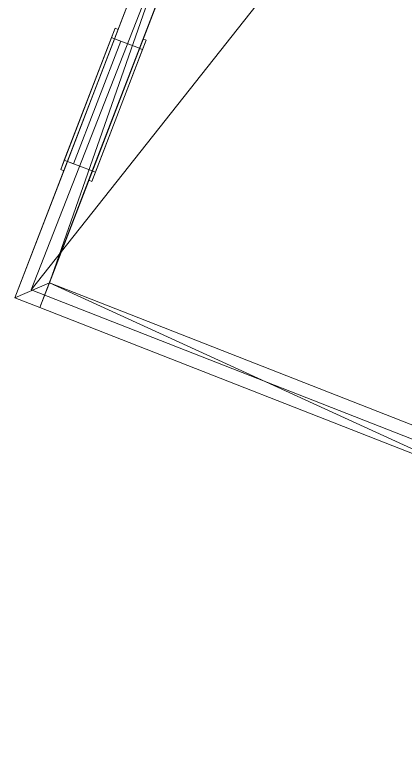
# Model space of a CAD drawing. Header units: metres. Extents: x 27.2 to 60.1, y 41.5 to 64.7.
# Drawn here: x 27.23 to 30.2, y 54.62 to 60.29 of the extents above; entities that cross this region are included whole.
import ezdxf

# ---------------------------------------------------------------- set-up
doc = ezdxf.new("R2010")
doc.units = ezdxf.units.M
for name, color, linetype, lineweight in [('A-CLNG', 13, 'Continuous', 13), ('A-DOOR', 31, 'Continuous', 13), ('A-DOOR-FRAM', 31, 'Continuous', 9), ('A-FLOR', 192, 'Continuous', 13), ('A-WALL', 113, 'Continuous', 13)]:
    doc.layers.add(name, color=color, linetype=linetype, lineweight=lineweight)

# ---------------------------------------------------------------- blocks, each defined once
blk = doc.blocks.new('Single-Flush - 2200_1000-384372-3D View 1')
at = {"layer": 'A-DOOR-FRAM'}
for p, q in [((-0.5762, 0.1016, 2.2762), (-0.5762, 0.1016)), ((-0.5762, 0.1016, 2.2762), (0.5762, 0.1016, 2.2762)), ((0.5762, 0.1016), (0.5762, 0.1016, 2.2762)), ((-0.5762, -0.1016, 2.2762), (0.5762, -0.1016, 2.2762)), ((-0.5762, -0.1016), (-0.5762, -0.1016, 2.2762)), ((0.5762, -0.1016, 2.2762), (0.5762, -0.1016))]:
    blk.add_line(p, q, dxfattribs=at)
at = {"layer": 'A-DOOR', "lineweight": 9, "transparency": 33554682}
mesh = blk.add_polyface(dxfattribs=at)
corners = [(0.5, 0.1016, 2.2), (0.5, 0.1016), (-0.5, 0.1016), (-0.5, 0.1016, 2.2)]
mesh.append_faces([[corners[k] for k in face] for face in [(2, 3, 0, 1)]])
mesh = blk.add_polyface(dxfattribs=at)
corners = [(-0.5, 0.0508, 2.2), (0.5, 0.0508, 2.2), (0.5, 0.1016, 2.2), (-0.5, 0.1016, 2.2)]
mesh.append_faces([[corners[k] for k in face] for face in [(0, 1, 2, 3)]])
mesh = blk.add_polyface(dxfattribs=at)
corners = [(-0.5, 0.0508), (-0.5, 0.0508, 2.2), (-0.5, 0.1016, 2.2), (-0.5, 0.1016)]
mesh.append_faces([[corners[k] for k in face] for face in [(0, 1, 2, 3)]])
mesh = blk.add_polyface(dxfattribs=at)
corners = [(0.5, 0.0508), (-0.5, 0.0508), (-0.5, 0.1016), (0.5, 0.1016)]
mesh.append_faces([[corners[k] for k in face] for face in [(0, 1, 2, 3)]])
mesh = blk.add_polyface(dxfattribs=at)
corners = [(0.5, 0.0508, 2.2), (0.5, 0.0508), (0.5, 0.1016), (0.5, 0.1016, 2.2)]
mesh.append_faces([[corners[k] for k in face] for face in [(0, 1, 2, 3)]])
mesh = blk.add_polyface(dxfattribs=at)
corners = [(0.5, 0.0508, 2.2), (-0.5, 0.0508, 2.2), (-0.5, 0.0508), (0.5, 0.0508)]
mesh.append_faces([[corners[k] for k in face] for face in [(3, 0, 1, 2)]])
at = {"layer": 'A-DOOR-FRAM', "transparency": 33554682}
mesh = blk.add_polyface(dxfattribs=at)
corners = [(-0.5762, 0.127, 2.2762), (0.5762, 0.127, 2.2762), (0.5762, 0.127), (0.5, 0.127), (0.5, 0.127, 2.2), (-0.5, 0.127, 2.2), (-0.5, 0.127), (-0.5762, 0.127)]
mesh.append_faces([[corners[k] for k in face] for face in [(4, 1, 2, 3)]], dxfattribs={"vtx0": -1})
mesh.append_faces([[corners[k] for k in face] for face in [(7, 0, 5, 6)]], dxfattribs={"vtx1": -1})
mesh.append_faces([[corners[k] for k in face] for face in [(4, 5, 0, 1)]], dxfattribs={"vtx1": -1, "vtx3": -1})
mesh = blk.add_polyface(dxfattribs=at)
corners = [(0.5762, 0.127, 2.2762), (-0.5762, 0.127, 2.2762), (-0.5762, 0.1016, 2.2762), (0.5762, 0.1016, 2.2762)]
mesh.append_faces([[corners[k] for k in face] for face in [(0, 1, 2, 3)]])
mesh = blk.add_polyface(dxfattribs=at)
corners = [(-0.5762, 0.127), (-0.5, 0.127), (-0.5, 0.1016), (-0.5762, 0.1016)]
mesh.append_faces([[corners[k] for k in face] for face in [(3, 0, 1, 2)]])
mesh = blk.add_polyface(dxfattribs=at)
corners = [(-0.5762, 0.127, 2.2762), (-0.5762, 0.127), (-0.5762, 0.1016), (-0.5762, 0.1016, 2.2762)]
mesh.append_faces([[corners[k] for k in face] for face in [(0, 1, 2, 3)]])
mesh = blk.add_polyface(dxfattribs=at)
corners = [(-0.5, 0.127, 2.2), (0.5, 0.127, 2.2), (0.5, 0.1016, 2.2), (-0.5, 0.1016, 2.2)]
mesh.append_faces([[corners[k] for k in face] for face in [(0, 1, 2, 3)]])
mesh = blk.add_polyface(dxfattribs=at)
corners = [(-0.5, 0.127), (-0.5, 0.127, 2.2), (-0.5, 0.1016, 2.2), (-0.5, 0.1016)]
mesh.append_faces([[corners[k] for k in face] for face in [(0, 1, 2, 3)]])
mesh = blk.add_polyface(dxfattribs=at)
corners = [(0.5, 0.127), (0.5762, 0.127), (0.5762, 0.1016), (0.5, 0.1016)]
mesh.append_faces([[corners[k] for k in face] for face in [(3, 0, 1, 2)]])
mesh = blk.add_polyface(dxfattribs=at)
corners = [(0.5, 0.127, 2.2), (0.5, 0.127), (0.5, 0.1016), (0.5, 0.1016, 2.2)]
mesh.append_faces([[corners[k] for k in face] for face in [(0, 1, 2, 3)]])
mesh = blk.add_polyface(dxfattribs=at)
corners = [(0.5762, 0.127), (0.5762, 0.127, 2.2762), (0.5762, 0.1016, 2.2762), (0.5762, 0.1016)]
mesh.append_faces([[corners[k] for k in face] for face in [(0, 1, 2, 3)]])
mesh = blk.add_polyface(dxfattribs=at)
corners = [(-0.5762, 0.1016, 2.2762), (-0.5762, 0.1016), (-0.5, 0.1016), (-0.5, 0.1016, 2.2), (0.5, 0.1016, 2.2), (0.5, 0.1016), (0.5762, 0.1016), (0.5762, 0.1016, 2.2762)]
mesh.append_faces([[corners[k] for k in face] for face in [(3, 0, 1, 2)]], dxfattribs={"vtx0": -1})
mesh.append_faces([[corners[k] for k in face] for face in [(6, 7, 4, 5)]], dxfattribs={"vtx1": -1})
mesh.append_faces([[corners[k] for k in face] for face in [(3, 4, 7, 0)]], dxfattribs={"vtx1": -1, "vtx3": -1})
mesh = blk.add_polyface(dxfattribs=at)
corners = [(0.5762, -0.1016, 2.2762), (0.5762, -0.1016), (0.5, -0.1016), (0.5, -0.1016, 2.2), (-0.5, -0.1016, 2.2), (-0.5, -0.1016), (-0.5762, -0.1016), (-0.5762, -0.1016, 2.2762)]
mesh.append_faces([[corners[k] for k in face] for face in [(3, 0, 1, 2)]], dxfattribs={"vtx0": -1})
mesh.append_faces([[corners[k] for k in face] for face in [(6, 7, 4, 5)]], dxfattribs={"vtx1": -1})
mesh.append_faces([[corners[k] for k in face] for face in [(3, 4, 7, 0)]], dxfattribs={"vtx1": -1, "vtx3": -1})
mesh = blk.add_polyface(dxfattribs=at)
corners = [(-0.5762, -0.127, 2.2762), (0.5762, -0.127, 2.2762), (0.5762, -0.1016, 2.2762), (-0.5762, -0.1016, 2.2762)]
mesh.append_faces([[corners[k] for k in face] for face in [(0, 1, 2, 3)]])
mesh = blk.add_polyface(dxfattribs=at)
corners = [(-0.5762, -0.127), (-0.5762, -0.127, 2.2762), (-0.5762, -0.1016, 2.2762), (-0.5762, -0.1016)]
mesh.append_faces([[corners[k] for k in face] for face in [(0, 1, 2, 3)]])
mesh = blk.add_polyface(dxfattribs=at)
corners = [(-0.5, -0.127), (-0.5762, -0.127), (-0.5762, -0.1016), (-0.5, -0.1016)]
mesh.append_faces([[corners[k] for k in face] for face in [(3, 0, 1, 2)]])
mesh = blk.add_polyface(dxfattribs=at)
corners = [(-0.5, -0.127, 2.2), (-0.5, -0.127), (-0.5, -0.1016), (-0.5, -0.1016, 2.2)]
mesh.append_faces([[corners[k] for k in face] for face in [(0, 1, 2, 3)]])
mesh = blk.add_polyface(dxfattribs=at)
corners = [(0.5, -0.127, 2.2), (-0.5, -0.127, 2.2), (-0.5, -0.1016, 2.2), (0.5, -0.1016, 2.2)]
mesh.append_faces([[corners[k] for k in face] for face in [(0, 1, 2, 3)]])
mesh = blk.add_polyface(dxfattribs=at)
corners = [(0.5, -0.127), (0.5, -0.127, 2.2), (0.5, -0.1016, 2.2), (0.5, -0.1016)]
mesh.append_faces([[corners[k] for k in face] for face in [(0, 1, 2, 3)]])
mesh = blk.add_polyface(dxfattribs=at)
corners = [(0.5762, -0.127), (0.5, -0.127), (0.5, -0.1016), (0.5762, -0.1016)]
mesh.append_faces([[corners[k] for k in face] for face in [(3, 0, 1, 2)]])
mesh = blk.add_polyface(dxfattribs=at)
corners = [(0.5762, -0.127, 2.2762), (0.5762, -0.127), (0.5762, -0.1016), (0.5762, -0.1016, 2.2762)]
mesh.append_faces([[corners[k] for k in face] for face in [(0, 1, 2, 3)]])
mesh = blk.add_polyface(dxfattribs=at)
corners = [(0.5762, -0.127, 2.2762), (-0.5762, -0.127, 2.2762), (-0.5762, -0.127), (-0.5, -0.127), (-0.5, -0.127, 2.2), (0.5, -0.127, 2.2), (0.5, -0.127), (0.5762, -0.127)]
mesh.append_faces([[corners[k] for k in face] for face in [(4, 1, 2, 3)]], dxfattribs={"vtx0": -1})
mesh.append_faces([[corners[k] for k in face] for face in [(7, 0, 5, 6)]], dxfattribs={"vtx1": -1})
mesh.append_faces([[corners[k] for k in face] for face in [(4, 5, 0, 1)]], dxfattribs={"vtx1": -1, "vtx3": -1})

msp = doc.modelspace()

# ---------------------------------------------------------------- block references
at = {"layer": 'A-DOOR', "lineweight": 18, "transparency": 33554682, "rotation": 68.96026563602997}
msp.add_blockref('Single-Flush - 2200_1000-384372-3D View 1', (27.9028, 59.6081, -0.9), dxfattribs=at)

# ---------------------------------------------------------------- meshes
at = {"layer": 'A-CLNG', "lineweight": 18, "transparency": 33554682}
mesh = msp.add_polyface(dxfattribs=at)
corners = [(27.4911, 58.2548, 3.4572), (31.0464, 56.8619, 3.4572), (30.5233, 55.5018, 3.4572), (32.0875, 54.9002, 3.4572), (34.8994, 62.2027, 3.4572), (31.4821, 63.5267, 3.4572), (31.5617, 63.735, 3.4572), (29.8506, 64.3889, 3.4572)]
mesh.append_faces([[corners[k] for k in face] for face in [(5, 7, 0, 1)]], dxfattribs={"vtx0": -1, "vtx3": -1})
mesh.append_faces([[corners[k] for k in face] for face in [(6, 7, 5), (2, 3, 1)]], dxfattribs={"vtx1": -1})
mesh.append_faces([[corners[k] for k in face] for face in [(4, 5, 1, 3)]], dxfattribs={"vtx1": -1, "vtx2": -1})
mesh = msp.add_polyface(dxfattribs=at)
corners = [(27.4911, 58.2548, 3.4), (29.8506, 64.3889, 3.4), (31.5617, 63.735, 3.4), (31.4821, 63.5267, 3.4), (34.8994, 62.2027, 3.4), (32.0875, 54.9002, 3.4), (30.5233, 55.5018, 3.4), (31.0464, 56.8619, 3.4)]
mesh.append_faces([[corners[k] for k in face] for face in [(7, 3, 4, 5)]], dxfattribs={"vtx0": -1, "vtx3": -1})
mesh.append_faces([[corners[k] for k in face] for face in [(0, 1, 3, 7)]], dxfattribs={"vtx1": -1, "vtx2": -1})
mesh.append_faces([[corners[k] for k in face] for face in [(5, 6, 7), (1, 2, 3)]], dxfattribs={"vtx2": -1})
mesh = msp.add_polyface(dxfattribs=at)
corners = [(27.4911, 58.2548, 3.4572), (29.8506, 64.3889, 3.4572), (29.8506, 64.3889, 3.4), (27.4911, 58.2548, 3.4)]
mesh.append_faces([[corners[k] for k in face] for face in [(0, 1, 2, 3)]])
mesh = msp.add_polyface(dxfattribs=at)
corners = [(31.0464, 56.8619, 3.4572), (27.4911, 58.2548, 3.4572), (27.4911, 58.2548, 3.4), (31.0464, 56.8619, 3.4)]
mesh.append_faces([[corners[k] for k in face] for face in [(0, 1, 2, 3)]])
at = {"layer": 'A-FLOR', "lineweight": 18, "transparency": 33554682}
mesh = msp.add_polyface(dxfattribs=at)
corners = [(59.9689, 52.7515, -0.95), (55.7742, 41.5806, -0.95), (30.6362, 51.0199, -0.95), (32.0423, 54.7646, -0.95), (30.3759, 55.3904, -0.95), (30.9279, 56.7992, -0.95), (27.3525, 58.1999, -0.95), (29.8423, 64.5553, -0.95), (31.7114, 63.841, -0.95), (31.6133, 63.5878, -0.95)]
mesh.append_faces([[corners[k] for k in face] for face in [(9, 6, 7, 8)]], dxfattribs={"vtx0": -1})
mesh.append_faces([[corners[k] for k in face] for face in [(5, 6, 9)]], dxfattribs={"vtx1": -1, "vtx2": -1})
mesh.append_faces([[corners[k] for k in face] for face in [(9, 0, 3, 5)]], dxfattribs={"vtx1": -1, "vtx2": -1, "vtx3": -1})
mesh.append_faces([[corners[k] for k in face] for face in [(1, 2, 3, 0), (3, 4, 5)]], dxfattribs={"vtx2": -1})
mesh = msp.add_polyface(dxfattribs=at)
corners = [(59.9689, 52.7515, -0.9), (31.6133, 63.5878, -0.9), (31.7114, 63.841, -0.9), (29.8423, 64.5553, -0.9), (27.3525, 58.1999, -0.9), (30.9279, 56.7992, -0.9), (30.3759, 55.3904, -0.9), (32.0423, 54.7646, -0.9), (30.6362, 51.0199, -0.9), (55.7742, 41.5806, -0.9)]
mesh.append_faces([[corners[k] for k in face] for face in [(3, 1, 2)]], dxfattribs={"vtx0": -1})
mesh.append_faces([[corners[k] for k in face] for face in [(1, 5, 7, 0)]], dxfattribs={"vtx0": -1, "vtx1": -1, "vtx2": -1})
mesh.append_faces([[corners[k] for k in face] for face in [(1, 3, 4, 5)]], dxfattribs={"vtx0": -1, "vtx3": -1})
mesh.append_faces([[corners[k] for k in face] for face in [(6, 7, 5)]], dxfattribs={"vtx1": -1})
mesh.append_faces([[corners[k] for k in face] for face in [(7, 8, 9, 0)]], dxfattribs={"vtx3": -1})
mesh = msp.add_polyface(dxfattribs=at)
corners = [(29.8423, 64.5553, -0.95), (27.3525, 58.1999, -0.95), (27.3525, 58.1999, -0.9), (29.8423, 64.5553, -0.9)]
mesh.append_faces([[corners[k] for k in face] for face in [(0, 1, 2, 3)]])
mesh = msp.add_polyface(dxfattribs=at)
corners = [(27.3525, 58.1999, -0.95), (30.9279, 56.7992, -0.95), (30.9279, 56.7992, -0.9), (27.3525, 58.1999, -0.9)]
mesh.append_faces([[corners[k] for k in face] for face in [(0, 1, 2, 3)]])
at = {"layer": 'A-WALL', "lineweight": 18, "transparency": 33554682}
mesh = msp.add_polyface(dxfattribs=at)
corners = [(29.6608, 64.4615, -1), (27.2289, 58.1392, -1), (27.2289, 58.1392, 3.535), (29.6608, 64.4615, 3.535), (29.6608, 64.4615, -0.95), (27.6284, 59.1779, -0.9), (27.9875, 60.1112, -0.9), (27.9875, 60.1112, 1.3), (27.6284, 59.1779, 1.3)]
mesh.append_faces([[corners[k] for k in face] for face in [(3, 7, 2), (8, 2, 7), (1, 6, 0)]], dxfattribs={"vtx0": -1, "vtx1": -1})
mesh.append_faces([[corners[k] for k in face] for face in [(4, 6, 7, 3), (1, 5, 6)]], dxfattribs={"vtx0": -1, "vtx2": -1})
mesh.append_faces([[corners[k] for k in face] for face in [(4, 0, 6)]], dxfattribs={"vtx1": -1, "vtx2": -1})
mesh.append_faces([[corners[k] for k in face] for face in [(8, 5, 1, 2)]], dxfattribs={"vtx1": -1, "vtx3": -1})
mesh = msp.add_polyface(dxfattribs=at)
corners = [(27.2289, 58.1392, -1), (29.6608, 64.4615, -1), (29.8506, 64.3889, -1), (27.4911, 58.2548, -1), (27.4181, 58.0651, -1)]
mesh.append_faces([[corners[k] for k in face] for face in [(3, 0, 1, 2)]], dxfattribs={"vtx0": -1})
mesh.append_faces([[corners[k] for k in face] for face in [(3, 4, 0)]], dxfattribs={"vtx2": -1})
mesh = msp.add_polyface(dxfattribs=at)
corners = [(29.6608, 64.4615, 3.535), (27.2289, 58.1392, 3.535), (27.4181, 58.0651, 3.535), (27.4911, 58.2548, 3.535), (29.8506, 64.3889, 3.535)]
mesh.append_faces([[corners[k] for k in face] for face in [(3, 0, 1, 2)]], dxfattribs={"vtx0": -1})
mesh.append_faces([[corners[k] for k in face] for face in [(3, 4, 0)]], dxfattribs={"vtx2": -1})
mesh = msp.add_polyface(dxfattribs=at)
corners = [(29.8506, 64.3889, -1), (29.8506, 64.3889, 3.535), (27.4911, 58.2548, 3.535), (27.4181, 58.0651, 3.535), (27.4181, 58.0651, -1), (27.4911, 58.2548, -1), (27.8181, 59.105, -0.9), (27.8181, 59.105, 1.3), (28.1771, 60.0383, 1.3), (28.1771, 60.0383, -0.9)]
mesh.append_faces([[corners[k] for k in face] for face in [(3, 7, 2), (5, 7, 4), (7, 5, 6), (0, 9, 5), (8, 2, 7)]], dxfattribs={"vtx0": -1, "vtx1": -1})
mesh.append_faces([[corners[k] for k in face] for face in [(7, 3, 4), (5, 9, 6), (8, 1, 2)]], dxfattribs={"vtx0": -1, "vtx2": -1})
mesh.append_faces([[corners[k] for k in face] for face in [(8, 9, 0, 1)]], dxfattribs={"vtx1": -1, "vtx3": -1})
mesh = msp.add_polyface(dxfattribs=at)
corners = [(27.9875, 60.1112, -0.9), (27.6284, 59.1779, -0.9), (27.8181, 59.105, -0.9), (28.1771, 60.0383, -0.9)]
mesh.append_faces([[corners[k] for k in face] for face in [(3, 0, 1, 2)]])
mesh = msp.add_polyface(dxfattribs=at)
corners = [(27.6284, 59.1779, 1.3), (27.9875, 60.1112, 1.3), (28.1771, 60.0383, 1.3), (27.8181, 59.105, 1.3)]
mesh.append_faces([[corners[k] for k in face] for face in [(3, 0, 1, 2)]])
mesh = msp.add_polyface(dxfattribs=at)
corners = [(27.9875, 60.1112, 1.3), (27.9875, 60.1112, -0.9), (28.1771, 60.0383, -0.9), (28.1771, 60.0383, 1.3)]
mesh.append_faces([[corners[k] for k in face] for face in [(3, 0, 1, 2)]])
mesh = msp.add_polyface(dxfattribs=at)
corners = [(27.6284, 59.1779, -0.9), (27.6284, 59.1779, 1.3), (27.8181, 59.105, 1.3), (27.8181, 59.105, -0.9)]
mesh.append_faces([[corners[k] for k in face] for face in [(0, 1, 2, 3)]])
mesh = msp.add_polyface(dxfattribs=at)
corners = [(30.9735, 56.6722, -1), (30.7843, 56.7463, -1), (27.4181, 58.0651, -1), (27.4911, 58.2548, -1), (31.0464, 56.8619, -1)]
mesh.append_faces([[corners[k] for k in face] for face in [(1, 4, 0)]], dxfattribs={"vtx0": -1})
mesh.append_faces([[corners[k] for k in face] for face in [(3, 4, 1, 2)]], dxfattribs={"vtx1": -1})
mesh = msp.add_polyface(dxfattribs=at)
corners = [(27.4181, 58.0651, 3.535), (30.7843, 56.7463, 3.535), (30.9735, 56.6722, 3.535), (31.0464, 56.8619, 3.535), (27.4911, 58.2548, 3.535)]
mesh.append_faces([[corners[k] for k in face] for face in [(1, 4, 0)]], dxfattribs={"vtx0": -1})
mesh.append_faces([[corners[k] for k in face] for face in [(3, 4, 1, 2)]], dxfattribs={"vtx1": -1})
mesh = msp.add_polyface(dxfattribs=at)
corners = [(27.4181, 58.0651, -1), (27.4181, 58.0651, 3.535), (27.4911, 58.2548, 3.535), (27.4911, 58.2548, -1)]
mesh.append_faces([[corners[k] for k in face] for face in [(0, 1, 2, 3)]])
mesh = msp.add_polyface(dxfattribs=at)
corners = [(27.4911, 58.2548, -1), (27.4911, 58.2548, 3.535), (31.0464, 56.8619, 3.535), (31.0464, 56.8619, -1)]
mesh.append_faces([[corners[k] for k in face] for face in [(1, 2, 3, 0)]])
mesh = msp.add_polyface(dxfattribs=at)
corners = [(27.2289, 58.1392, 3.535), (27.2289, 58.1392, -1), (27.4181, 58.0651, -1), (27.4181, 58.0651, 3.535)]
mesh.append_faces([[corners[k] for k in face] for face in [(0, 1, 2, 3)]])
mesh = msp.add_polyface(dxfattribs=at)
corners = [(27.4181, 58.0651, -1), (30.7843, 56.7463, -1), (30.9735, 56.6722, -1), (30.9735, 56.6722, 3.535), (30.7843, 56.7463, 3.535), (27.4181, 58.0651, 3.535)]
mesh.append_faces([[corners[k] for k in face] for face in [(5, 0, 1, 4), (2, 3, 4, 1)]], dxfattribs={"vtx2": -1})

doc.saveas('drawing.dxf')
